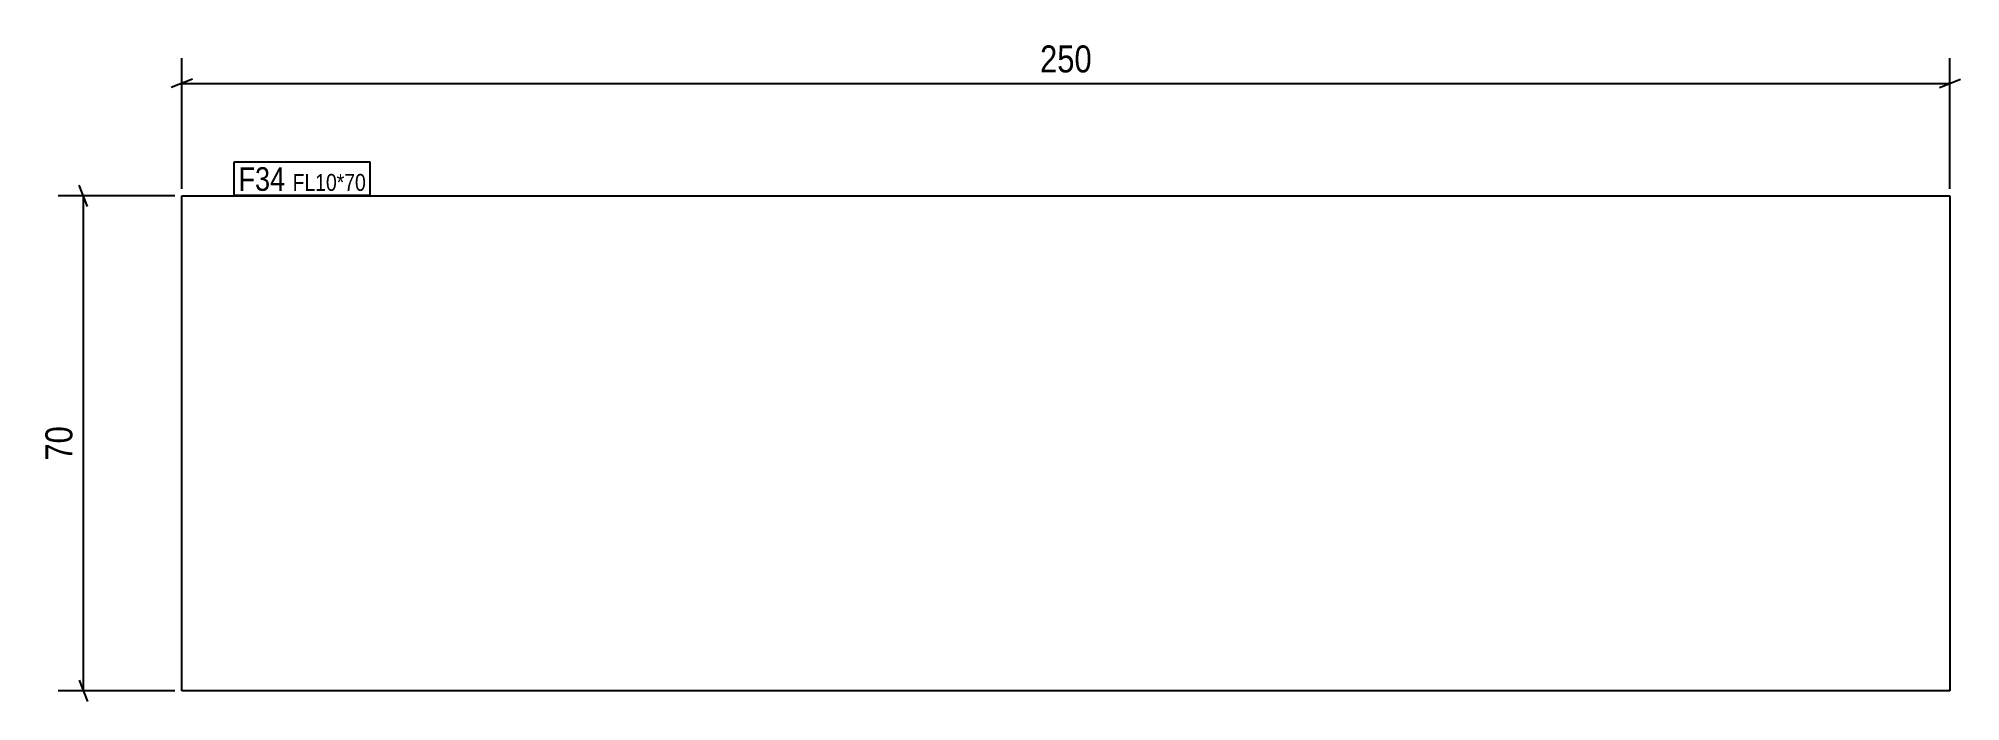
# Model space of a CAD drawing. Header units: millimetres. Extents: x 2 to 274, y 3 to 97.
import ezdxf

# ---------------------------------------------------------------- set-up
doc = ezdxf.new("R2010")
doc.units = ezdxf.units.MM
for name, color, linetype in [('MÅLSÆTNING', 7, 'Continuous'), ('STÅL', 7, 'Continuous'), ('TEKST', 7, 'Continuous')]:
    doc.layers.add(name, color=color, linetype=linetype)
doc.styles.add('Arial Narrow', font='ARIALN.TTF', dxfattribs={"height": 0.2})

msp = doc.modelspace()

# ---------------------------------------------------------------- linework, layer by layer
at = {"layer": 'MÅLSÆTNING', "color": 7, "linetype": 'Continuous'}
for p, q in [((22.49, 75.5), (22.49, 93.94)), ((272.49, 75.5), (272.49, 93.94)), ((23.99, 90.99), (20.99, 89.79)), ((22.49, 90.39), (272.49, 90.39)), ((270.99, 89.79), (273.99, 90.99)), ((21.49, 74.5), (5, 74.5)), ((9.15, 73), (7.95, 76)), ((8.55, 4.5), (8.55, 74.5)), ((7.95, 6), (9.15, 3)), ((21.49, 4.5), (5, 4.5))]:
    msp.add_line(p, q, dxfattribs=at)
at = {"layer": 'STÅL', "color": 2, "linetype": 'Continuous'}
for p, q in [((22.49, 4.5), (22.49, 74.5)), ((22.49, 74.5), (272.49, 74.5)), ((272.49, 74.5), (272.49, 4.5)), ((272.49, 4.5), (22.49, 4.5))]:
    msp.add_line(p, q, dxfattribs=at)

# ---------------------------------------------------------------- next in the draw order: wipeouts: each hides what was drawn before it
at = {"color": 0}
for points, layer in [([(151.95, 91.14), (151.95, 96.74), (143.03, 96.74), (143.03, 91.14)], 'MÅLSÆTNING'), ([(7.8, 42.74), (2.2, 42.74), (2.2, 36.26), (7.8, 36.26)], 'MÅLSÆTNING'), ([(37.1, 75.2), (37.1, 78.7), (30.49, 78.7), (30.49, 75.2)], 'TEKST')]:
    msp.add_wipeout(points, dxfattribs=at).dxf.layer = layer

# ---------------------------------------------------------------- next in the draw order: texts
at = {"layer": 'MÅLSÆTNING', "color": 3, "style": 'Arial Narrow'}
msp.add_text('250', height=3.818, dxfattribs=at).set_placement((143.83, 91.94))
msp.add_text('70', height=3.818, rotation=90.0002, dxfattribs=at).set_placement((7, 37.06))

# ---------------------------------------------------------------- next in the draw order: wipeouts: each hides what was drawn before it
at = {"color": 0}
msp.add_wipeout([(37.1, 75.2), (37.1, 78.7), (30.49, 78.7), (30.49, 75.2)], dxfattribs=at).dxf.layer = 'TEKST'

# ---------------------------------------------------------------- next in the draw order: linework, layer by layer
at = {"layer": 'TEKST', "color": 7, "linetype": 'Continuous'}
for p, q in [((29.89, 79.3), (49.1, 79.3)), ((29.89, 74.6), (29.89, 79.3))]:
    msp.add_line(p, q, dxfattribs=at)

# ---------------------------------------------------------------- next in the draw order: wipeouts: each hides what was drawn before it
at = {"color": 0}
msp.add_wipeout([(48.5, 75.2), (48.5, 77.7), (38.15, 77.7), (38.15, 75.2)], dxfattribs=at).dxf.layer = 'TEKST'

# ---------------------------------------------------------------- next in the draw order: wipeouts: each hides what was drawn before it
msp.add_wipeout([(48.5, 75.2), (48.5, 77.7), (38.15, 77.7), (38.15, 75.2)], dxfattribs=at).dxf.layer = 'TEKST'

# ---------------------------------------------------------------- next in the draw order: linework, layer by layer
at = {"layer": 'TEKST', "color": 7, "linetype": 'Continuous'}
for p, q in [((49.1, 74.6), (49.1, 79.3)), ((29.89, 74.6), (49.1, 74.6))]:
    msp.add_line(p, q, dxfattribs=at)

# ---------------------------------------------------------------- next in the draw order: texts
at = {"layer": 'TEKST', "color": 3, "style": 'Arial Narrow'}
for s, height, p in [('F34', 3.34, (30.49, 75.2)), ('FL10*70', 2.386, (38.15, 75.2))]:
    msp.add_text(s, height=height, dxfattribs=at).set_placement(p)

doc.saveas('drawing.dxf')
